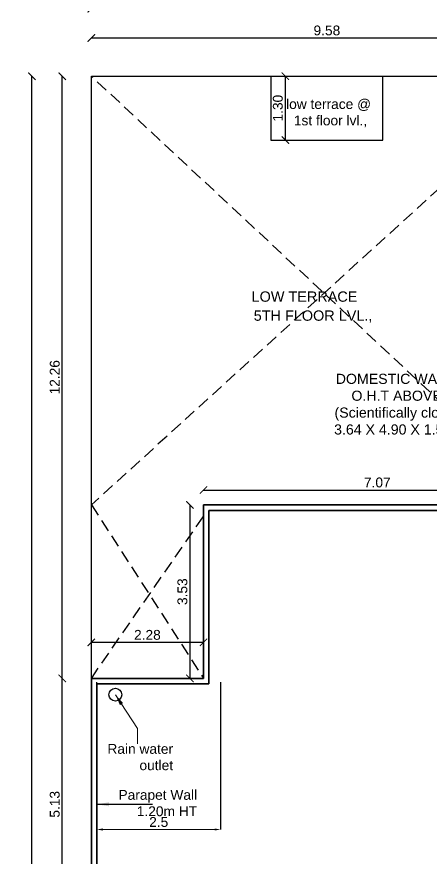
# Model space of a CAD drawing. Header units: metres. Extents: x 2130 to 3135, y 5414 to 5819.
# Drawn here: x 2935.64 to 2944.06, y 5633.35 to 5650.48 of the extents above; entities that cross this region are included whole.
import ezdxf
from ezdxf.enums import TextEntityAlignment as Align

# ---------------------------------------------------------------- set-up
doc = ezdxf.new("R2010")
doc.units = ezdxf.units.M
doc.header["$MEASUREMENT"] = 0
doc.header["$PDMODE"] = 34
doc.linetypes.add('HIDDEN', pattern=[0.375, 0.25, -0.125])
doc.layers.get('0').update_dxf_attribs({"lineweight": 18})
doc.layers.get('Defpoints').update_dxf_attribs({"lineweight": 18})
for name, color, linetype in [('BLK_1_FLR_6_ROOF_AREA', 54, 'Continuous'), ('BLK_1_TERRACESERVICE_UTILITYDISTANCE', 1, 'Continuous'), ('DIM', 8, 'Continuous'), ('SOLAR_PANEL', 3, 'Continuous'), ('WALL', 2, 'Continuous'), ('WIN', 5, 'Continuous')]:
    doc.layers.add(name, color=color, linetype=linetype)
doc.layers.add('text', color=7, linetype='Continuous', lineweight=25)
doc.styles.add('A1', font='arial.ttf')
doc.styles.add('R1', font='arial.ttf')
doc.styles.get("Standard").update_dxf_attribs({"font": 'arial.ttf'})
doc.dimstyles.new('DIM-CMDA', dxfattribs={"dimtxt": 0.2, "dimasz": 0.15, "dimexe": 0.05, "dimexo": 0.0625, "dimgap": 0.05, "dimtad": 1, "dimzin": 1, "dimdsep": 46, "dimtxsty": 'R1', "dimblk": 'ARCHTICK', "dimcen": 0.09, "dimse1": 1, "dimse2": 1, "dimclrd": 8, "dimclre": 8, "dimadec": 0, "dimazin": 0, "dimtm": 1e-09, "dimtfac": 1, "dimtofl": 0, "dimtmove": 2, "dimatfit": 3, "dimfxl": 0, "dimtolj": 1, "dimtzin": 0, "dimlwd": -1, "dimlwe": -1, "dimarcsym": 0})
doc.dimstyles.get("Standard").update_dxf_attribs({"dimtxt": 0.2, "dimasz": 0.125, "dimexe": 3, "dimexo": 6, "dimgap": 0.05, "dimtad": 1, "dimdec": 1, "dimzin": 11, "dimdsep": 46, "dimtxsty": 'Standard', "dimcen": 2.5, "dimdle": 3, "dimclrd": 4, "dimclre": 8, "dimclrt": 1, "dimadec": 0, "dimazin": 0, "dimtfac": 0.5, "dimtdec": 1, "dimtix": 1, "dimtmove": 0, "dimatfit": 3, "dimfxl": 0, "dimlwd": 15, "dimarcsym": 0})

# ---------------------------------------------------------------- blocks, each defined once
blk = doc.blocks.new('_ArchTick')
at = {"color": 0, "linetype": 'ByBlock', "const_width": 0.15}
blk.add_lwpolyline([(-0.5, -0.5), (0.5, 0.5)], dxfattribs=at)
blk = doc.blocks.new('*D409')
at = {"layer": 'Defpoints', "color": 0}
for p in [(2935.944, 5649.267), (2938.977, 5649.267), (2938.035, 5613.287)]:
    blk.add_point(p, dxfattribs=at)
at = {"layer": 'DIM', "color": 8}
blk.add_line((2935.944, 5613.287), (2935.944, 5649.267), dxfattribs=at)
at = {"layer": 'DIM', "color": 8, "xscale": 0.15, "yscale": 0.15, "zscale": 0.15}
for p, rotation in [((2935.944, 5649.267), 90), ((2935.944, 5613.287), 270)]:
    blk.add_blockref('_ArchTick', p, dxfattribs=dict(at, rotation=rotation))
at = {"layer": 'DIM', "color": 2, "insert": (2935.781, 5631.277), "char_height": 0.22, "attachment_point": 5, "rotation": 90, "style": 'R1'}
blk.add_mtext('\\A1;35.98', dxfattribs=at)
blk = doc.blocks.new('*D410')
at = {"layer": 'Defpoints', "color": 0}
for p in [(2946.732, 5650.045), (2937.152, 5649.267), (2946.732, 5648.658)]:
    blk.add_point(p, dxfattribs=at)
at = {"layer": 'DIM', "color": 8}
blk.add_line((2937.152, 5650.045), (2946.732, 5650.045), dxfattribs=at)
at = {"layer": 'DIM', "color": 8, "xscale": 0.15, "yscale": 0.15, "zscale": 0.15, "rotation": 180}
blk.add_blockref('_ArchTick', (2937.152, 5650.045), dxfattribs=at)
at = {"layer": 'DIM', "color": 8, "xscale": 0.15, "yscale": 0.15, "zscale": 0.15}
blk.add_blockref('_ArchTick', (2946.732, 5650.045), dxfattribs=at)
at = {"layer": 'DIM', "color": 4, "insert": (2941.942, 5650.197), "char_height": 0.2, "attachment_point": 5, "style": 'R1'}
blk.add_mtext('\\A1;9.58', dxfattribs=at)
blk = doc.blocks.new('*D415')
at = {"layer": 'Defpoints', "color": 0}
for p in [(2937.152, 5650.64), (2937.152, 5648.134), (2959.952, 5647.863)]:
    blk.add_point(p, dxfattribs=at)
at = {"layer": 'DIM', "color": 8}
blk.add_line((2959.952, 5650.64), (2937.152, 5650.64), dxfattribs=at)
at = {"layer": 'DIM', "color": 8, "xscale": 0.15, "yscale": 0.15, "zscale": 0.15, "rotation": 180}
blk.add_blockref('_ArchTick', (2937.152, 5650.64), dxfattribs=at)
at = {"layer": 'DIM', "color": 8, "xscale": 0.15, "yscale": 0.15, "zscale": 0.15}
blk.add_blockref('_ArchTick', (2959.952, 5650.64), dxfattribs=at)
at = {"layer": 'DIM', "color": 2, "insert": (2948.552, 5650.803), "char_height": 0.22, "attachment_point": 5, "style": 'R1'}
blk.add_mtext('\\A1;22.80', dxfattribs=at)
blk = doc.blocks.new('*D418')
at = {"layer": 'Defpoints', "color": 0}
for p in [(2936.561, 5637.012), (2938.117, 5637.012), (2938.809, 5631.887)]:
    blk.add_point(p, dxfattribs=at)
at = {"layer": 'DIM', "color": 8}
blk.add_line((2936.561, 5631.887), (2936.561, 5637.012), dxfattribs=at)
at = {"layer": 'DIM', "color": 8, "xscale": 0.15, "yscale": 0.15, "zscale": 0.15}
for p, rotation in [((2936.561, 5637.012), 90), ((2936.561, 5631.887), 270)]:
    blk.add_blockref('_ArchTick', p, dxfattribs=dict(at, rotation=rotation))
at = {"layer": 'DIM', "color": 4, "insert": (2936.409, 5634.45), "char_height": 0.2, "attachment_point": 5, "rotation": 90, "style": 'R1'}
blk.add_mtext('\\A1;5.13', dxfattribs=at)
blk = doc.blocks.new('*D434')
at = {"layer": 'Defpoints', "color": 0}
for p in [(2936.561, 5649.267), (2938.117, 5649.267), (2938.117, 5637.012)]:
    blk.add_point(p, dxfattribs=at)
at = {"layer": 'DIM', "color": 8}
blk.add_line((2936.561, 5637.012), (2936.561, 5649.267), dxfattribs=at)
at = {"layer": 'DIM', "color": 8, "xscale": 0.15, "yscale": 0.15, "zscale": 0.15}
for p, rotation in [((2936.561, 5649.267), 90), ((2936.561, 5637.012), 270)]:
    blk.add_blockref('_ArchTick', p, dxfattribs=dict(at, rotation=rotation))
at = {"layer": 'DIM', "color": 4, "insert": (2936.409, 5643.14), "char_height": 0.2, "attachment_point": 5, "rotation": 90, "style": 'R1'}
blk.add_mtext('\\A1;12.26', dxfattribs=at)
blk = doc.blocks.new('*D451')
at = {"layer": 'Defpoints', "color": 0}
for p in [(2940.963, 5649.267), (2941.097, 5649.267), (2940.963, 5647.967)]:
    blk.add_point(p, dxfattribs=at)
at = {"layer": 'DIM', "color": 8}
blk.add_line((2941.097, 5647.967), (2941.097, 5649.267), dxfattribs=at)
at = {"layer": 'DIM', "color": 8, "xscale": 0.15, "yscale": 0.15, "zscale": 0.15}
for p, rotation in [((2941.097, 5649.267), 90), ((2941.097, 5647.967), 270)]:
    blk.add_blockref('_ArchTick', p, dxfattribs=dict(at, rotation=rotation))
at = {"layer": 'DIM', "color": 0, "insert": (2940.945, 5648.617), "char_height": 0.2, "attachment_point": 5, "rotation": 90, "style": 'R1'}
blk.add_mtext('\\A1;1.30', dxfattribs=at)
blk = doc.blocks.new('*D783')
at = {"layer": 'Defpoints', "color": 0}
for p in [(2946.502, 5640.846), (2939.432, 5640.542), (2946.502, 5640.542)]:
    blk.add_point(p, dxfattribs=at)
at = {"layer": 'DIM', "color": 8}
blk.add_line((2939.432, 5640.846), (2946.502, 5640.846), dxfattribs=at)
at = {"layer": 'DIM', "color": 8, "xscale": 0.15, "yscale": 0.15, "zscale": 0.15, "rotation": 180}
blk.add_blockref('_ArchTick', (2939.432, 5640.846), dxfattribs=at)
at = {"layer": 'DIM', "color": 8, "xscale": 0.15, "yscale": 0.15, "zscale": 0.15}
blk.add_blockref('_ArchTick', (2946.502, 5640.846), dxfattribs=at)
at = {"layer": 'DIM', "color": 0, "insert": (2942.967, 5640.998), "char_height": 0.2, "attachment_point": 5, "style": 'R1'}
blk.add_mtext('\\A1;7.07', dxfattribs=at)
blk = doc.blocks.new('*D784')
at = {"layer": 'Defpoints', "color": 0}
for p in [(2939.432, 5640.542), (2939.157, 5637.012), (2939.432, 5637.012)]:
    blk.add_point(p, dxfattribs=at)
at = {"layer": 'DIM', "color": 8}
blk.add_line((2939.157, 5640.542), (2939.157, 5637.012), dxfattribs=at)
at = {"layer": 'DIM', "color": 8, "xscale": 0.15, "yscale": 0.15, "zscale": 0.15}
for p, rotation in [((2939.157, 5640.542), 90), ((2939.157, 5637.012), 270)]:
    blk.add_blockref('_ArchTick', p, dxfattribs=dict(at, rotation=rotation))
at = {"layer": 'DIM', "color": 0, "insert": (2939.005, 5638.777), "char_height": 0.2, "attachment_point": 5, "rotation": 90, "style": 'R1'}
blk.add_mtext('\\A1;3.53', dxfattribs=at)
blk = doc.blocks.new('*D785')
at = {"layer": 'Defpoints', "color": 0}
for p in [(2937.152, 5637.745), (2937.152, 5637.012), (2939.432, 5637.012)]:
    blk.add_point(p, dxfattribs=at)
at = {"layer": 'DIM', "color": 8}
blk.add_line((2939.432, 5637.745), (2937.152, 5637.745), dxfattribs=at)
at = {"layer": 'DIM', "color": 8, "xscale": 0.15, "yscale": 0.15, "zscale": 0.15, "rotation": 180}
blk.add_blockref('_ArchTick', (2937.152, 5637.745), dxfattribs=at)
at = {"layer": 'DIM', "color": 8, "xscale": 0.15, "yscale": 0.15, "zscale": 0.15}
blk.add_blockref('_ArchTick', (2939.432, 5637.745), dxfattribs=at)
at = {"layer": 'DIM', "color": 0, "insert": (2938.292, 5637.897), "char_height": 0.2, "attachment_point": 5, "style": 'R1'}
blk.add_mtext('\\A1;2.28', dxfattribs=at)
blk = doc.blocks.new('*D496')
at = {"layer": 'BLK_1_TERRACESERVICE_UTILITYDISTANCE', "color": 8, "lineweight": -2}
for p, q in [((2937.262, 5633.937), (2937.262, 5636.937)), ((2939.782, 5633.937), (2939.782, 5636.937))]:
    blk.add_line(p, q, dxfattribs=at)
at = {"layer": 'BLK_1_TERRACESERVICE_UTILITYDISTANCE', "color": 4, "lineweight": 15}
blk.add_line((2939.657, 5633.937), (2937.387, 5633.937), dxfattribs=at)
at = {"layer": 'BLK_1_TERRACESERVICE_UTILITYDISTANCE', "color": 4}
for points in [[(2937.387, 5633.958), (2937.387, 5633.916), (2937.262, 5633.937)], [(2939.657, 5633.958), (2939.657, 5633.916), (2939.782, 5633.937)]]:
    blk.add_solid(points, dxfattribs=at)
at = {"layer": 'Defpoints', "color": 0}
for p in [(2937.262, 5633.937), (2939.782, 5633.937), (2937.262, 5631.937)]:
    blk.add_point(p, dxfattribs=at)
at = {"layer": 'BLK_1_TERRACESERVICE_UTILITYDISTANCE', "color": 1, "insert": (2938.522, 5634.089), "char_height": 0.2, "attachment_point": 5}
blk.add_mtext('2.5', dxfattribs=at)

msp = doc.modelspace()

# ---------------------------------------------------------------- linework, layer by layer
at = {"layer": 'BLK_1_FLR_6_ROOF_AREA'}
msp.add_lwpolyline([(2937.152, 5631.887), (2937.152, 5637.012), (2939.432, 5637.012), (2939.432, 5639.074), (2939.432, 5640.542), (2943.082, 5640.542), (2946.502, 5640.542), (2946.502, 5644.597), (2950.372, 5644.597), (2950.372, 5649.267), (2954.022, 5649.267), (2954.022, 5647.967), (2956.302, 5647.967), (2956.302, 5649.267), (2959.952, 5649.267), (2959.952, 5643.842), (2957.872, 5643.842), (2957.872, 5637.012), (2959.952, 5637.012), (2959.952, 5631.887)], dxfattribs=at)
at = {"layer": 'SOLAR_PANEL', "color": 3}
msp.add_lwpolyline([(2937.262, 5631.937), (2937.262, 5636.902), (2939.542, 5636.902), (2939.542, 5640.432), (2944.402, 5640.432), (2944.402, 5632.997), (2940.692, 5632.997), (2940.692, 5631.997)], close=True, dxfattribs=at)
at = {"layer": 'WALL', "color": 8, "linetype": 'HIDDEN'}
for p, q in [((2946.502, 5640.542), (2937.152, 5649.267)), ((2946.732, 5649.267), (2937.152, 5640.542)), ((2937.152, 5640.542), (2939.432, 5637.012)), ((2937.152, 5637.012), (2939.432, 5640.312))]:
    msp.add_line(p, q, dxfattribs=at)
at = {"layer": 'WALL', "color": 8, "linetype": 'Continuous'}
msp.add_line((2940.802, 5649.267), (2943.082, 5649.267), dxfattribs=at)
at = {"layer": 'WALL', "color": 5}
msp.add_lwpolyline([(2937.152, 5637.012), (2937.152, 5649.267), (2940.802, 5649.267), (2940.802, 5647.967), (2943.082, 5647.967), (2943.082, 5649.267), (2946.732, 5649.267), (2946.732, 5644.597)], dxfattribs=at)
at = {"layer": 'WALL', "color": 1}
for points in [[(2946.502, 5640.542), (2939.432, 5640.542), (2939.432, 5640.542), (2939.432, 5640.542), (2939.432, 5637.012), (2937.152, 5637.012), (2937.152, 5631.887)], [(2946.612, 5640.432), (2939.542, 5640.432), (2939.542, 5636.902), (2937.262, 5636.902), (2937.262, 5631.997), (2940.692, 5631.997), (2940.692, 5632.997), (2943.192, 5632.997), (2943.192, 5629.557), (2940.692, 5629.557), (2940.692, 5630.557), (2937.262, 5630.557), (2937.262, 5625.652), (2939.542, 5625.652), (2939.542, 5618.602), (2937.262, 5618.602), (2937.262, 5613.397), (2940.692, 5613.397), (2940.692, 5614.697), (2943.192, 5614.697), (2943.192, 5613.397), (2946.622, 5613.397), (2946.622, 5617.957)]]:
    msp.add_lwpolyline(points, dxfattribs=at)
at = {"layer": 'WIN', "color": 5}
msp.add_circle((2937.64, 5636.681), 0.131, dxfattribs=at)

# ---------------------------------------------------------------- texts
at = {"layer": 'text', "style": 'A1'}
msp.add_text('LOW TERRACE', height=0.21, dxfattribs=at).set_placement((2940.411, 5644.677))
msp.add_text('5TH FLOOR LVL.,', height=0.21, dxfattribs=at).set_placement((2941.661, 5644.395), align=Align.MIDDLE_CENTER)
at = {"layer": 'text', "char_height": 0.2, "style": 'A1'}
for s, insert, width, attachment_point in [('low terrace @  1st floor lvl.,', (2942.015, 5648.8), 2.21841, 2), ('Rain water outlet', (2938.814, 5635.678), 1.40252, 3), ('Parapet Wall 1.20m HT', (2939.303, 5634.742), 1.59945, 3)]:
    msp.add_mtext(s, dxfattribs=dict(at, insert=insert, width=width, attachment_point=attachment_point))
at = {"layer": 'text', "linetype": 'HIDDEN', "insert": (2943.44, 5643.211), "char_height": 0.20591, "width": 2.74911, "attachment_point": 2, "style": 'A1'}
msp.add_mtext('DOMESTIC WATER O.H.T ABOVE   (Scientifically closed) 3.64 X 4.90 X 1.50 M', dxfattribs=at)

# ---------------------------------------------------------------- dimensions: what is measured, and where the dimension line sits
at = {"layer": 'BLK_1_TERRACESERVICE_UTILITYDISTANCE', "color": 3}
dim = msp.add_linear_dim(base=(2937.262, 5633.937), p1=(2939.782, 5633.937), p2=(2937.262, 5631.937), dimstyle='Standard', override={"dimscale": 1}, dxfattribs=at)
dim.commit()
dim.dimension.update_dxf_attribs({"geometry": '*D496', "text_midpoint": (2938.522, 5634.089)})
at = {"layer": 'DIM', "color": 7}
for base, p1, p2, override, picture, middle in [((2937.152, 5650.64), (2959.952, 5647.863), (2937.152, 5648.134), {"dimtxt": 0.22, "dimpost": '\\X', "dimclrt": 2}, '*D415', (2948.552, 5650.803)), ((2946.732, 5650.045), (2937.152, 5649.267), (2946.732, 5648.658), {"dimpost": '\\X', "dimclrt": 4}, '*D410', (2941.942, 5650.197)), ((2946.502, 5640.846), (2939.432, 5640.542), (2946.502, 5640.542), {"dimpost": '\\X'}, '*D783', (2942.967, 5640.998)), ((2937.152, 5637.745), (2939.432, 5637.012), (2937.152, 5637.012), {"dimpost": '\\X'}, '*D785', (2938.292, 5637.897))]:
    dim = msp.add_linear_dim(base=base, p1=p1, p2=p2, dimstyle='DIM-CMDA', override=override, dxfattribs=at)
    dim.commit()
    dim.dimension.update_dxf_attribs({"geometry": picture, "text_midpoint": middle})
for base, p1, p2, override, picture, middle in [((2935.944, 5649.267), (2938.035, 5613.287), (2938.977, 5649.267), {"dimtxt": 0.22, "dimpost": '\\X', "dimclrt": 2}, '*D409', (2935.781, 5631.277)), ((2936.561033114, 5649.267470721), (2938.117022136, 5637.012470721), (2938.117022136, 5649.267470721), {"dimpost": '\\X', "dimclrt": 4}, '*D434', (2936.408918517, 5643.139970721)), ((2941.097, 5649.267), (2940.963, 5647.967), (2940.963, 5649.267), {"dimpost": '\\X'}, '*D451', (2940.945, 5648.617)), ((2939.157, 5637.012), (2939.432, 5640.542), (2939.432, 5637.012), {"dimpost": '\\X'}, '*D784', (2939.005, 5638.777)), ((2936.561033114, 5637.012470721), (2938.809261672, 5631.887470721), (2938.117022136, 5637.012470721), {"dimpost": '\\X', "dimclrt": 4}, '*D418', (2936.408850304, 5634.449970721))]:
    dim = msp.add_linear_dim(base=base, p1=p1, p2=p2, angle=90, dimstyle='DIM-CMDA', override=override, dxfattribs=at)
    dim.commit()
    dim.dimension.update_dxf_attribs({"geometry": picture, "text_midpoint": middle})

# ---------------------------------------------------------------- leaders
msp.add_leader([(2937.64, 5636.681), (2938.088, 5635.995), (2938.088, 5635.681)], dimstyle='DIM-CMDA', override={"dimasz": 0.23, "dimtad": 0})
at = {"layer": 'text'}
msp.add_leader([(2937.262, 5634.45), (2938.397, 5634.45)], dimstyle='DIM-CMDA', override={"dimasz": 0.25, "dimtad": 0, "dimclrd": 7, "dimfxl": 0.1875, "dimfxlon": 1, "dimarcsym": 1}, dxfattribs=at)

doc.saveas('drawing.dxf')
